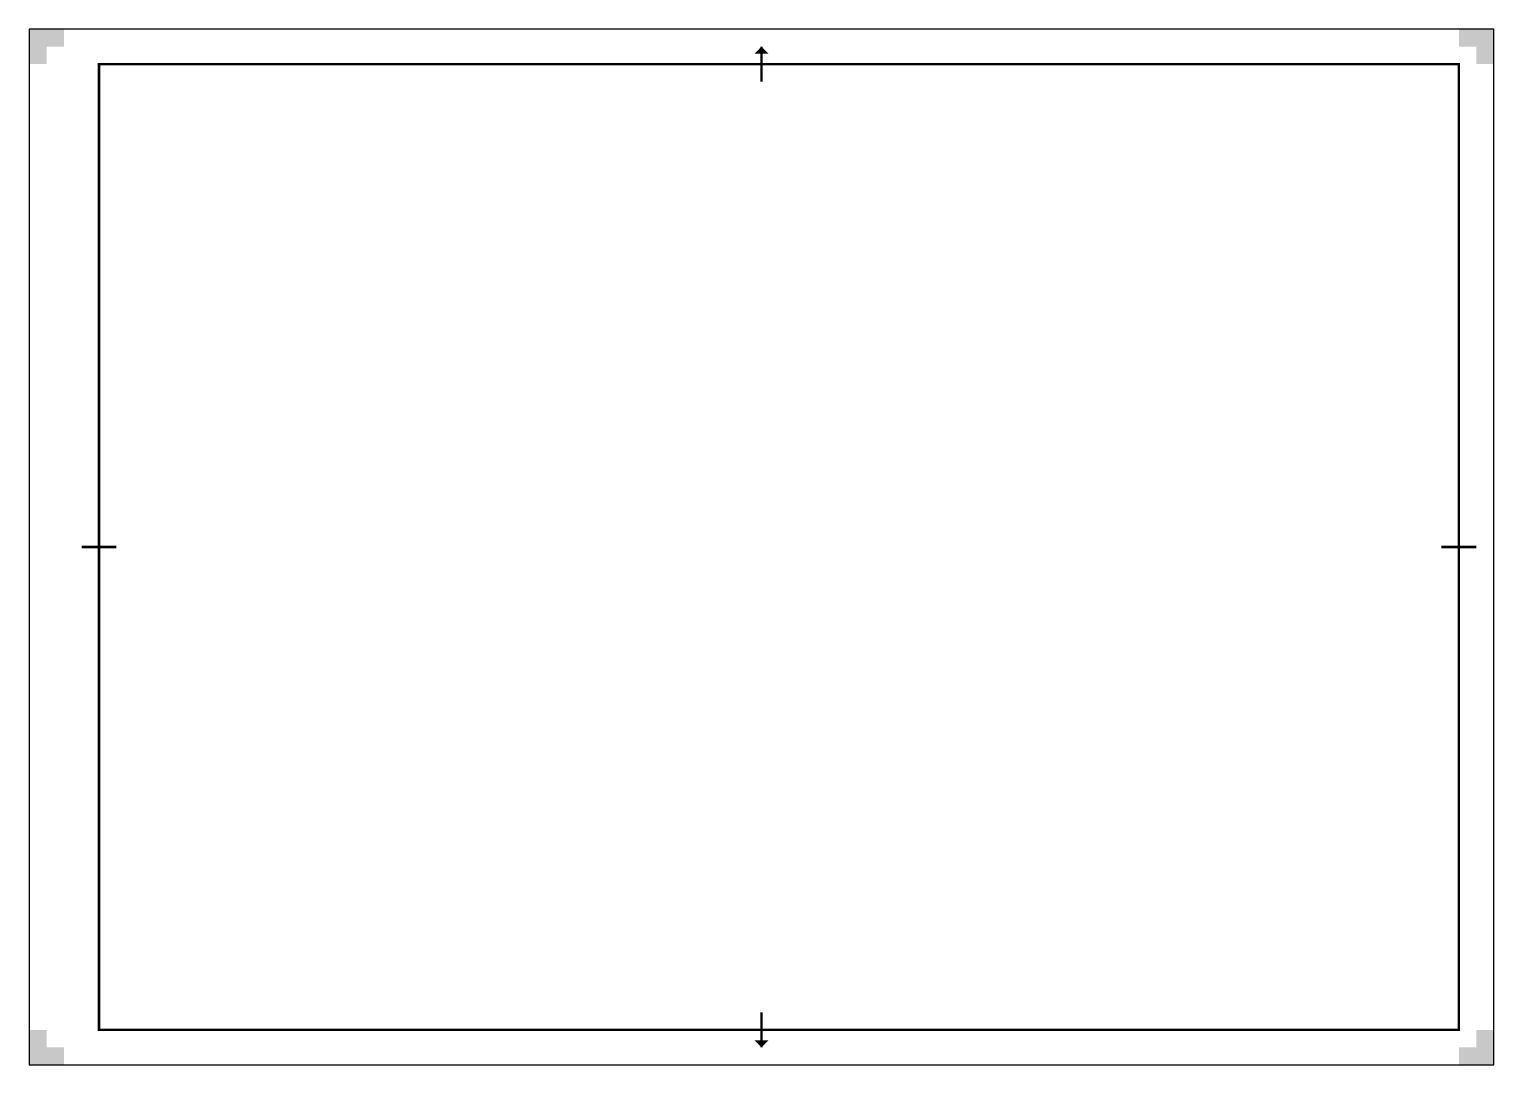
# Model space of a CAD drawing. Extents: x 0 to 420, y 0 to 297.
import ezdxf

# ---------------------------------------------------------------- set-up
doc = ezdxf.new("R2010")
doc.units = 0
doc.header["$LTSCALE"] = 0.2
for name, color, linetype, lineweight in [('X-XX-AL-TEKENBLAD_KADER-G', 7, 'Continuous', 25), ('X-XX-AL-TEKENBLAD_KADER_AFSNIJMARKERING-G', 7, 'Continuous', 25), ('X-XX-AL-TEKENBLAD_KADER_CENTERMARKERING-G', 7, 'Continuous', 25), ('X-XX-AL-TEKENBLAD_KADER_VOUWMERK-G', 7, 'Continuous', 18)]:
    doc.layers.add(name, color=color, linetype=linetype, lineweight=lineweight)

msp = doc.modelspace()

# ---------------------------------------------------------------- hatches: boundary and pattern name
at = {"layer": 'X-XX-AL-TEKENBLAD_KADER_AFSNIJMARKERING-G'}
for points in [[(10, 297), (0, 297), (0, 287), (5, 287), (5, 292), (10, 292)], [(420, 287), (420, 297), (410, 297), (410, 292), (415, 292), (415, 287)], [(0, 10), (0, 0), (10, 0), (10, 5), (5, 5), (5, 10)], [(410, 0), (420, 0), (420, 10), (415, 10), (415, 5), (410, 5)]]:
    msp.add_hatch(color=256, dxfattribs=at).paths.add_polyline_path(points)
at = {"layer": 'X-XX-AL-TEKENBLAD_KADER_VOUWMERK-G'}
for points in [[(208, 290), (210, 292), (212, 290)], [(208, 7), (210, 5), (212, 7)]]:
    msp.add_hatch(color=256, dxfattribs=at).paths.add_polyline_path(points)

# ---------------------------------------------------------------- linework, layer by layer
at = {"layer": 'X-XX-AL-TEKENBLAD_KADER-G'}
for p, q in [((420, 297), (0, 297)), ((0, 297), (0, 0)), ((420, 0), (420, 297)), ((0, 0), (420, 0))]:
    msp.add_line(p, q, dxfattribs=at)
at = {"layer": 'X-XX-AL-TEKENBLAD_KADER-G', "const_width": 0.7, "flags": 128}
msp.add_lwpolyline([(20, 10), (410, 10), (410, 287), (20, 287)], close=True, dxfattribs=at)
at = {"layer": 'X-XX-AL-TEKENBLAD_KADER_CENTERMARKERING-G', "const_width": 0.7, "flags": 128}
for points in [[(210, 292), (210, 282)], [(15, 148.5), (25, 148.5)], [(415, 148.5), (405, 148.5)], [(210, 5), (210, 15)]]:
    msp.add_lwpolyline(points, dxfattribs=at)

doc.saveas('drawing.dxf')
